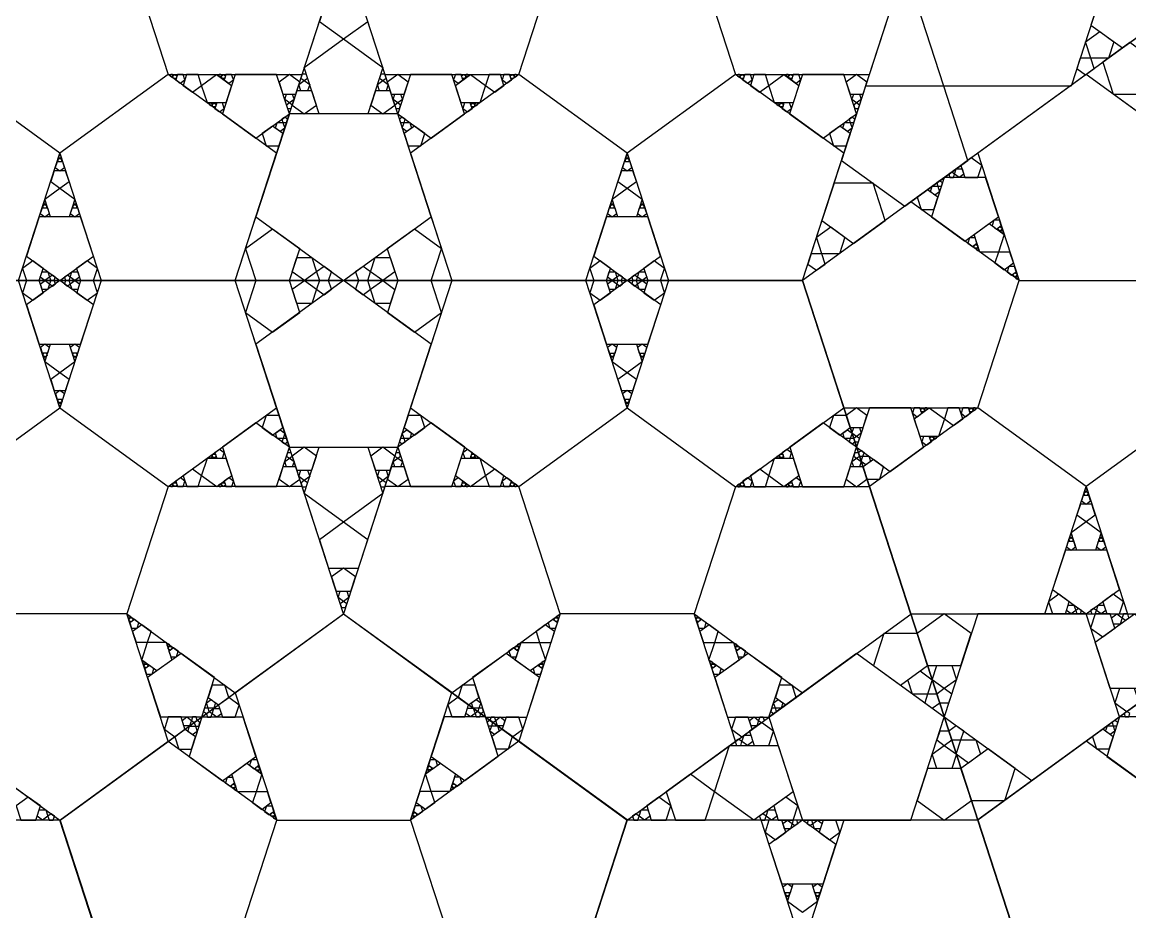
# Model space of a CAD drawing. Header units: inches. Extents: x -578 to 126, y -85 to 118.
# Drawn here: x -325.56 to -304.86, y -54.23 to -37.6 of the extents above; entities that cross this region are included whole.
import ezdxf

# ---------------------------------------------------------------- set-up
doc = ezdxf.new("R2010")
doc.units = ezdxf.units.IN
doc.header["$MEASUREMENT"] = 0
doc.layers.add('drawing', color=7, linetype='Continuous')

msp = doc.modelspace()

# ---------------------------------------------------------------- linework, layer by layer
for points in [[(-323.598, -36.2), (-322.825, -38.579), (-324.85, -40.05), (-326.874, -38.579), (-326.101, -36.2)], [(-315.501, -36.2), (-312.998, -36.2), (-312.225, -38.579), (-314.249, -40.05), (-316.274, -38.579)], [(-310.974, -42.43), (-305.674, -58.742), (-319.55, -68.823), (-333.425, -58.742), (-328.125, -42.43)], [(-303.649, -44.81), (-305.674, -46.281), (-307.698, -44.81), (-306.925, -42.43), (-304.423, -42.43)], [(-323.598, -48.661), (-326.1, -48.661), (-326.873, -46.281), (-324.849, -44.81), (-322.825, -46.281)], [(-315.5, -48.661), (-316.273, -46.281), (-314.249, -44.811), (-312.224, -46.282), (-312.998, -48.661)], [(-314.249, -52.512), (-316.274, -58.743), (-322.825, -58.742), (-324.849, -52.512), (-319.549, -48.661)], [(-318.296, -52.512), (-317.52, -54.891), (-319.543, -56.364), (-321.569, -54.895), (-320.798, -52.515)]]:
    msp.add_lwpolyline(points, close=True)
at = {"layer": 'drawing'}
for points in [[(-310.974, -42.43), (-305.674, -26.118), (-319.55, -16.037), (-333.425, -26.118), (-328.125, -42.43)], [(-319.549, -16.037), (-333.425, -26.118), (-328.125, -42.43), (-310.974, -42.43), (-305.674, -26.118)], [(-324.85, -32.349), (-330.15, -36.2), (-328.125, -42.43), (-321.574, -42.43), (-319.549, -36.2)], [(-324.85, -32.349), (-330.15, -36.2), (-328.125, -42.43), (-321.574, -42.43), (-319.549, -36.2)], [(-319.549, -36.2), (-317.525, -42.43), (-310.974, -42.43), (-308.949, -36.2), (-314.249, -32.349)], [(-319.549, -36.2), (-317.525, -42.43), (-310.974, -42.43), (-308.949, -36.2), (-314.249, -32.349)], [(-305.674, -58.742), (-288.522, -58.742), (-283.222, -42.43), (-297.098, -32.349), (-310.974, -42.43)], [(-297.098, -32.349), (-310.974, -42.43), (-305.674, -58.742), (-288.522, -58.742), (-283.222, -42.43)], [(-322.825, -38.579), (-320.323, -38.579), (-319.549, -36.2), (-321.574, -34.729), (-323.598, -36.2)], [(-315.501, -36.2), (-317.525, -34.729), (-319.549, -36.2), (-318.776, -38.579), (-316.274, -38.579)], [(-312.225, -38.579), (-309.723, -38.579), (-308.949, -36.2), (-310.974, -34.729), (-312.998, -36.2)], [(-305.953, -38.795), (-308.333, -38.795), (-309.068, -36.531), (-307.143, -35.132), (-305.217, -36.531)], [(-304.401, -37.655), (-304.627, -36.96), (-305.356, -36.96), (-305.582, -37.655), (-304.992, -38.084)], [(-320.001, -37.588), (-319.549, -37.916), (-319.098, -37.588), (-319.271, -37.057), (-319.828, -37.057)], [(-305.255, -38.277), (-305.583, -38.277), (-305.685, -37.966), (-305.419, -37.773), (-305.154, -37.966)], [(-320.285, -38.45), (-319.549, -37.916), (-318.814, -38.45), (-319.095, -39.315), (-320.004, -39.315)], [(-305.361, -38.352), (-305.168, -38.947), (-304.542, -38.947), (-304.349, -38.352), (-304.855, -37.984)], [(-305.521, -38.469), (-305.583, -38.277), (-305.784, -38.277), (-305.847, -38.469), (-305.684, -38.587)], [(-326.874, -38.579), (-328.898, -40.05), (-328.125, -42.43), (-325.623, -42.43), (-324.85, -40.05)], [(-324.85, -40.05), (-324.076, -42.43), (-321.574, -42.43), (-320.801, -40.05), (-322.825, -38.579)], [(-322.763, -38.625), (-322.739, -38.607), (-322.748, -38.579), (-322.778, -38.579), (-322.787, -38.607)], [(-322.724, -38.653), (-322.739, -38.607), (-322.701, -38.579), (-322.662, -38.607), (-322.677, -38.653)], [(-322.6, -38.743), (-322.513, -38.681), (-322.546, -38.579), (-322.653, -38.579), (-322.686, -38.681)], [(-322.374, -38.907), (-322.202, -38.782), (-322.267, -38.579), (-322.481, -38.579), (-322.546, -38.782)], [(-322.094, -39.112), (-322.202, -38.782), (-321.921, -38.578), (-321.64, -38.782), (-321.747, -39.112)], [(-321.856, -38.625), (-321.833, -38.607), (-321.842, -38.579), (-321.871, -38.579), (-321.88, -38.607)], [(-321.818, -38.653), (-321.833, -38.607), (-321.794, -38.579), (-321.755, -38.607), (-321.77, -38.653)], [(-321.187, -39.769), (-320.562, -39.315), (-320.801, -38.579), (-321.574, -38.579), (-321.813, -39.315)], [(-321.187, -39.769), (-320.562, -39.315), (-320.801, -38.579), (-321.574, -38.579), (-321.813, -39.315)], [(-321.693, -38.743), (-321.607, -38.681), (-321.64, -38.579), (-321.746, -38.579), (-321.779, -38.681)], [(-320.368, -38.72), (-320.562, -38.579), (-320.755, -38.72), (-320.681, -38.947), (-320.442, -38.947)], [(-320.384, -38.767), (-320.283, -38.693), (-320.182, -38.767), (-320.22, -38.886), (-320.345, -38.886)], [(-320.345, -38.648), (-320.283, -38.693), (-320.221, -38.648), (-320.244, -38.575), (-320.321, -38.575)], [(-318.917, -38.767), (-318.816, -38.693), (-318.715, -38.767), (-318.753, -38.886), (-318.879, -38.886)], [(-318.878, -38.648), (-318.816, -38.693), (-318.754, -38.648), (-318.778, -38.575), (-318.854, -38.575)], [(-318.344, -38.72), (-318.537, -38.579), (-318.731, -38.72), (-318.657, -38.947), (-318.418, -38.947)], [(-318.298, -38.579), (-318.537, -39.315), (-317.912, -39.769), (-317.286, -39.315), (-317.525, -38.579)], [(-316.274, -38.579), (-318.298, -40.05), (-317.525, -42.43), (-315.023, -42.43), (-314.249, -40.05)], [(-317.459, -38.579), (-317.492, -38.681), (-317.406, -38.743), (-317.32, -38.681), (-317.353, -38.579)], [(-317.178, -38.578), (-316.897, -38.782), (-317.005, -39.112), (-317.352, -39.112), (-317.459, -38.782)], [(-317.305, -38.579), (-317.266, -38.607), (-317.281, -38.653), (-317.329, -38.653), (-317.344, -38.607)], [(-317.257, -38.579), (-317.266, -38.607), (-317.243, -38.625), (-317.219, -38.607), (-317.228, -38.579)], [(-316.831, -38.579), (-316.897, -38.782), (-316.725, -38.907), (-316.553, -38.782), (-316.618, -38.579)], [(-316.553, -38.579), (-316.586, -38.681), (-316.499, -38.743), (-316.413, -38.681), (-316.446, -38.579)], [(-316.398, -38.579), (-316.36, -38.607), (-316.374, -38.653), (-316.422, -38.653), (-316.437, -38.607)], [(-316.351, -38.579), (-316.36, -38.607), (-316.336, -38.625), (-316.312, -38.607), (-316.321, -38.579)], [(-314.249, -40.05), (-313.476, -42.43), (-310.974, -42.43), (-310.201, -40.05), (-312.225, -38.579)], [(-312.163, -38.625), (-312.139, -38.607), (-312.148, -38.579), (-312.178, -38.579), (-312.187, -38.607)], [(-312.124, -38.653), (-312.139, -38.607), (-312.1, -38.579), (-312.062, -38.607), (-312.077, -38.653)], [(-311.999, -38.743), (-311.913, -38.681), (-311.946, -38.579), (-312.053, -38.579), (-312.086, -38.681)], [(-311.774, -38.907), (-311.601, -38.782), (-311.667, -38.579), (-311.88, -38.579), (-311.946, -38.782)], [(-311.494, -39.112), (-311.601, -38.782), (-311.321, -38.578), (-311.04, -38.782), (-311.147, -39.112)], [(-311.256, -38.625), (-311.233, -38.607), (-311.242, -38.579), (-311.271, -38.579), (-311.28, -38.607)], [(-311.218, -38.653), (-311.233, -38.607), (-311.194, -38.579), (-311.155, -38.607), (-311.17, -38.653)], [(-310.587, -39.769), (-309.962, -39.315), (-310.201, -38.579), (-310.974, -38.579), (-311.213, -39.315)], [(-310.587, -39.769), (-309.962, -39.315), (-310.201, -38.579), (-310.974, -38.579), (-311.213, -39.315)], [(-311.093, -38.743), (-311.007, -38.681), (-311.04, -38.579), (-311.146, -38.579), (-311.179, -38.681)], [(-300.374, -42.43), (-305.674, -38.579), (-310.974, -42.43), (-308.949, -48.661), (-302.398, -48.661)], [(-300.374, -42.43), (-305.674, -38.579), (-310.974, -42.43), (-308.949, -48.661), (-302.398, -48.661)], [(-309.768, -38.72), (-309.962, -38.579), (-310.155, -38.72), (-310.081, -38.947), (-309.842, -38.947)], [(-304.423, -42.43), (-303.649, -40.05), (-305.674, -38.579), (-307.698, -40.05), (-306.925, -42.43)], [(-320.508, -39.151), (-320.283, -39.315), (-320.057, -39.151), (-320.143, -38.886), (-320.422, -38.886)], [(-319.042, -39.151), (-318.816, -39.315), (-318.59, -39.151), (-318.677, -38.886), (-318.955, -38.886)], [(-307.882, -40.184), (-308.333, -38.795), (-309.793, -38.795), (-310.245, -40.184), (-309.063, -41.042)], [(-322.03, -39.157), (-322.006, -39.14), (-322.015, -39.112), (-322.044, -39.112), (-322.053, -39.14)], [(-321.991, -39.186), (-322.006, -39.14), (-321.967, -39.112), (-321.928, -39.14), (-321.943, -39.186)], [(-321.866, -39.276), (-321.78, -39.214), (-321.813, -39.112), (-321.919, -39.112), (-321.952, -39.214)], [(-320.475, -39.049), (-320.562, -39.112), (-320.649, -39.049), (-320.615, -38.947), (-320.508, -38.947)], [(-320.508, -39.151), (-320.562, -39.112), (-320.615, -39.151), (-320.595, -39.214), (-320.529, -39.214)], [(-318.45, -39.049), (-318.537, -39.112), (-318.624, -39.049), (-318.591, -38.947), (-318.484, -38.947)], [(-318.484, -39.151), (-318.537, -39.112), (-318.591, -39.151), (-318.57, -39.214), (-318.504, -39.214)], [(-317.286, -39.112), (-317.319, -39.214), (-317.233, -39.276), (-317.147, -39.214), (-317.18, -39.112)], [(-317.132, -39.112), (-317.093, -39.14), (-317.108, -39.186), (-317.156, -39.186), (-317.171, -39.14)], [(-317.084, -39.112), (-317.093, -39.14), (-317.069, -39.157), (-317.046, -39.14), (-317.055, -39.112)], [(-311.429, -39.157), (-311.406, -39.14), (-311.415, -39.112), (-311.444, -39.112), (-311.453, -39.14)], [(-311.391, -39.186), (-311.406, -39.14), (-311.367, -39.112), (-311.328, -39.14), (-311.343, -39.186)], [(-311.266, -39.276), (-311.18, -39.214), (-311.213, -39.112), (-311.319, -39.112), (-311.352, -39.214)], [(-309.875, -39.049), (-309.962, -39.112), (-310.048, -39.049), (-310.015, -38.947), (-309.908, -38.947)], [(-309.908, -39.151), (-309.962, -39.112), (-310.015, -39.151), (-309.994, -39.214), (-309.929, -39.214)], [(-321.187, -41.24), (-319.549, -42.43), (-317.912, -41.24), (-318.537, -39.315), (-320.562, -39.315)], [(-321.187, -41.24), (-319.549, -42.43), (-317.912, -41.24), (-318.537, -39.315), (-320.562, -39.315)], [(-320.788, -39.479), (-320.681, -39.479), (-320.648, -39.581), (-320.734, -39.644), (-320.821, -39.581)], [(-320.701, -39.416), (-320.681, -39.479), (-320.615, -39.479), (-320.595, -39.416), (-320.648, -39.377)], [(-318.484, -39.479), (-318.418, -39.479), (-318.398, -39.416), (-318.451, -39.377), (-318.504, -39.416)], [(-318.451, -39.581), (-318.418, -39.479), (-318.311, -39.479), (-318.278, -39.581), (-318.365, -39.644)], [(-310.188, -39.479), (-310.081, -39.479), (-310.047, -39.581), (-310.134, -39.644), (-310.221, -39.581)], [(-310.101, -39.416), (-310.081, -39.479), (-310.015, -39.479), (-309.994, -39.416), (-310.048, -39.377)], [(-321.068, -39.683), (-320.994, -39.91), (-320.755, -39.91), (-320.681, -39.683), (-320.874, -39.542)], [(-318.344, -39.91), (-318.105, -39.91), (-318.031, -39.683), (-318.224, -39.542), (-318.418, -39.683)], [(-310.468, -39.683), (-310.394, -39.91), (-310.155, -39.91), (-310.081, -39.683), (-310.274, -39.542)], [(-324.888, -40.169), (-324.85, -40.141), (-324.811, -40.169), (-324.826, -40.214), (-324.873, -40.214)], [(-324.873, -40.123), (-324.85, -40.141), (-324.826, -40.123), (-324.835, -40.095), (-324.864, -40.095)], [(-314.288, -40.169), (-314.249, -40.141), (-314.211, -40.169), (-314.225, -40.214), (-314.273, -40.214)], [(-314.273, -40.123), (-314.249, -40.141), (-314.226, -40.123), (-314.235, -40.095), (-314.264, -40.095)], [(-307.698, -40.505), (-307.624, -40.278), (-307.818, -40.137), (-308.011, -40.278), (-307.937, -40.505)], [(-324.936, -40.315), (-324.85, -40.378), (-324.763, -40.315), (-324.796, -40.214), (-324.903, -40.214)], [(-314.336, -40.315), (-314.249, -40.378), (-314.163, -40.315), (-314.196, -40.214), (-314.303, -40.214)], [(-308.044, -40.505), (-308.131, -40.442), (-308.098, -40.34), (-307.991, -40.34), (-307.958, -40.442)], [(-325.022, -40.581), (-324.85, -40.706), (-324.677, -40.581), (-324.743, -40.378), (-324.956, -40.378)], [(-314.422, -40.581), (-314.249, -40.706), (-314.077, -40.581), (-314.143, -40.378), (-314.356, -40.378)], [(-307.551, -40.505), (-308.324, -40.505), (-308.563, -41.24), (-307.937, -41.695), (-307.312, -41.24)], [(-307.551, -40.505), (-308.324, -40.505), (-308.563, -41.24), (-307.937, -41.695), (-307.312, -41.24)], [(-308.463, -40.606), (-308.443, -40.669), (-308.377, -40.669), (-308.357, -40.606), (-308.41, -40.567)], [(-308.152, -40.505), (-308.131, -40.442), (-308.184, -40.403), (-308.238, -40.442), (-308.217, -40.505)], [(-325.13, -40.91), (-324.85, -40.706), (-324.569, -40.91), (-324.676, -41.24), (-325.023, -41.24)], [(-314.53, -40.91), (-314.249, -40.706), (-313.968, -40.91), (-314.076, -41.24), (-314.423, -41.24)], [(-309.428, -41.307), (-309.654, -40.613), (-310.383, -40.613), (-310.609, -41.307), (-310.019, -41.736)], [(-308.83, -40.873), (-308.756, -41.1), (-308.517, -41.1), (-308.443, -40.873), (-308.637, -40.732)], [(-308.55, -40.669), (-308.443, -40.669), (-308.41, -40.771), (-308.497, -40.834), (-308.583, -40.771)], [(-325.153, -40.986), (-325.13, -41.003), (-325.106, -40.986), (-325.115, -40.958), (-325.144, -40.958)], [(-324.593, -40.986), (-324.569, -41.003), (-324.546, -40.986), (-324.555, -40.958), (-324.584, -40.958)], [(-314.553, -40.986), (-314.53, -41.003), (-314.506, -40.986), (-314.515, -40.958), (-314.544, -40.958)], [(-313.993, -40.986), (-313.969, -41.003), (-313.946, -40.986), (-313.955, -40.958), (-313.984, -40.958)], [(-306.925, -42.43), (-308.949, -40.959), (-310.974, -42.43), (-310.201, -44.81), (-307.698, -44.81)], [(-325.216, -41.178), (-325.13, -41.24), (-325.044, -41.178), (-325.076, -41.076), (-325.183, -41.076)], [(-325.168, -41.031), (-325.13, -41.003), (-325.091, -41.031), (-325.106, -41.076), (-325.154, -41.076)], [(-324.656, -41.178), (-324.569, -41.24), (-324.483, -41.178), (-324.516, -41.076), (-324.623, -41.076)], [(-324.608, -41.031), (-324.569, -41.003), (-324.531, -41.031), (-324.545, -41.076), (-324.593, -41.076)], [(-314.616, -41.178), (-314.53, -41.24), (-314.443, -41.178), (-314.476, -41.076), (-314.583, -41.076)], [(-314.568, -41.031), (-314.53, -41.003), (-314.491, -41.031), (-314.506, -41.076), (-314.553, -41.076)], [(-314.055, -41.178), (-313.969, -41.24), (-313.883, -41.178), (-313.916, -41.076), (-314.023, -41.076)], [(-314.008, -41.031), (-313.969, -41.003), (-313.931, -41.031), (-313.945, -41.076), (-313.993, -41.076)], [(-325.475, -41.976), (-324.85, -42.43), (-324.224, -41.976), (-324.463, -41.24), (-325.236, -41.24)], [(-325.475, -41.976), (-324.85, -42.43), (-324.224, -41.976), (-324.463, -41.24), (-325.236, -41.24)], [(-314.875, -41.976), (-314.249, -42.43), (-313.624, -41.976), (-313.863, -41.24), (-314.636, -41.24)], [(-314.875, -41.976), (-314.249, -42.43), (-313.624, -41.976), (-313.863, -41.24), (-314.636, -41.24)], [(-307.203, -41.57), (-307.31, -41.9), (-307.658, -41.9), (-307.765, -41.57), (-307.484, -41.365)], [(-307.291, -41.303), (-307.398, -41.303), (-307.431, -41.404), (-307.345, -41.467), (-307.258, -41.404)], [(-320.874, -41.468), (-321.381, -41.835), (-321.187, -42.43), (-320.562, -42.43), (-320.368, -41.835)], [(-317.912, -42.43), (-317.718, -41.835), (-318.224, -41.468), (-318.731, -41.835), (-318.537, -42.43)], [(-310.282, -41.93), (-310.61, -41.93), (-310.712, -41.618), (-310.446, -41.425), (-310.181, -41.618)], [(-307.243, -41.449), (-307.258, -41.495), (-307.306, -41.495), (-307.321, -41.449), (-307.282, -41.421)], [(-307.229, -41.495), (-307.258, -41.495), (-307.267, -41.523), (-307.243, -41.54), (-307.22, -41.523)], [(-307.745, -41.632), (-307.851, -41.632), (-307.884, -41.733), (-307.798, -41.796), (-307.712, -41.733)], [(-307.697, -41.779), (-307.711, -41.824), (-307.759, -41.824), (-307.774, -41.779), (-307.735, -41.751)], [(-320.141, -41.999), (-320.054, -42.266), (-320.281, -42.431), (-320.508, -42.266), (-320.422, -41.999)], [(-318.818, -42.431), (-319.045, -42.266), (-318.958, -41.999), (-318.677, -41.999), (-318.59, -42.266)], [(-310.548, -42.121), (-310.61, -41.93), (-310.811, -41.93), (-310.873, -42.121), (-310.711, -42.239)], [(-307.682, -41.824), (-307.711, -41.824), (-307.721, -41.852), (-307.697, -41.869), (-307.673, -41.852)], [(-307.097, -41.9), (-307.31, -41.9), (-307.376, -42.102), (-307.204, -42.228), (-307.031, -42.102)], [(-325.356, -42.062), (-325.549, -42.203), (-325.475, -42.43), (-325.236, -42.43), (-325.162, -42.203)], [(-324.224, -42.43), (-324.15, -42.203), (-324.343, -42.062), (-324.537, -42.203), (-324.463, -42.43)], [(-319.914, -42.165), (-320.054, -42.266), (-320.001, -42.43), (-319.828, -42.43), (-319.775, -42.266)], [(-319.098, -42.43), (-319.045, -42.266), (-319.185, -42.165), (-319.324, -42.266), (-319.271, -42.43)], [(-314.756, -42.062), (-314.949, -42.203), (-314.875, -42.43), (-314.636, -42.43), (-314.562, -42.203)], [(-313.624, -42.43), (-313.55, -42.203), (-313.743, -42.062), (-313.937, -42.203), (-313.863, -42.43)], [(-307.011, -42.165), (-307.118, -42.165), (-307.15, -42.266), (-307.064, -42.329), (-306.978, -42.266)], [(-310.973, -42.431), (-328.124, -42.43), (-333.425, -58.742), (-319.55, -68.824), (-305.674, -58.743)], [(-319.549, -48.661), (-321.573, -42.431), (-328.124, -42.43), (-330.149, -48.661), (-324.849, -52.512)], [(-319.549, -48.661), (-321.573, -42.431), (-328.124, -42.43), (-330.149, -48.661), (-324.849, -52.512)], [(-324.849, -44.81), (-325.622, -42.43), (-328.124, -42.43), (-328.898, -44.81), (-326.873, -46.281)], [(-325.474, -42.43), (-325.548, -42.658), (-325.355, -42.798), (-325.162, -42.658), (-325.235, -42.43)], [(-324.223, -42.885), (-324.849, -42.43), (-325.474, -42.885), (-325.236, -43.62), (-324.462, -43.62)], [(-324.223, -42.885), (-324.849, -42.43), (-325.474, -42.885), (-325.236, -43.62), (-324.462, -43.62)], [(-325.075, -42.266), (-325.042, -42.368), (-325.129, -42.431), (-325.216, -42.368), (-325.183, -42.266)], [(-325.128, -42.43), (-325.042, -42.493), (-325.075, -42.595), (-325.182, -42.595), (-325.215, -42.493)], [(-324.989, -42.329), (-325.042, -42.368), (-325.022, -42.43), (-324.956, -42.43), (-324.936, -42.368)], [(-325.021, -42.43), (-325.042, -42.493), (-324.988, -42.532), (-324.935, -42.493), (-324.955, -42.43)], [(-322.825, -46.281), (-320.8, -44.81), (-321.573, -42.431), (-324.076, -42.43), (-324.849, -44.81)], [(-324.677, -42.43), (-324.657, -42.368), (-324.71, -42.329), (-324.763, -42.368), (-324.743, -42.43)], [(-324.709, -42.532), (-324.656, -42.493), (-324.677, -42.43), (-324.742, -42.43), (-324.763, -42.493)], [(-324.57, -42.431), (-324.657, -42.368), (-324.624, -42.266), (-324.516, -42.266), (-324.483, -42.368)], [(-324.623, -42.595), (-324.656, -42.493), (-324.569, -42.43), (-324.483, -42.493), (-324.516, -42.595)], [(-324.343, -42.798), (-324.149, -42.658), (-324.223, -42.43), (-324.462, -42.43), (-324.536, -42.658)], [(-321.187, -42.431), (-321.38, -43.026), (-320.874, -43.393), (-320.368, -43.026), (-320.561, -42.431)], [(-317.911, -43.621), (-319.549, -42.431), (-321.187, -43.62), (-320.561, -45.546), (-318.537, -45.546)], [(-320.28, -42.429), (-320.053, -42.594), (-320.14, -42.862), (-320.421, -42.862), (-320.508, -42.594)], [(-320, -42.431), (-320.053, -42.594), (-319.914, -42.696), (-319.774, -42.594), (-319.828, -42.431)], [(-314.249, -52.512), (-308.949, -48.662), (-310.973, -42.431), (-317.524, -42.431), (-319.549, -48.661)], [(-314.249, -52.512), (-308.949, -48.662), (-310.973, -42.431), (-317.524, -42.431), (-319.549, -48.661)], [(-319.184, -42.696), (-319.044, -42.594), (-319.098, -42.431), (-319.27, -42.431), (-319.323, -42.594)], [(-318.958, -42.862), (-319.044, -42.594), (-318.817, -42.429), (-318.59, -42.595), (-318.677, -42.862)], [(-318.224, -43.393), (-317.718, -43.026), (-317.911, -42.431), (-318.537, -42.431), (-318.73, -43.026)], [(-314.249, -44.811), (-315.022, -42.431), (-317.524, -42.431), (-318.298, -44.811), (-316.273, -46.281)], [(-314.874, -42.431), (-314.948, -42.658), (-314.755, -42.798), (-314.562, -42.658), (-314.635, -42.431)], [(-313.623, -42.885), (-314.249, -42.431), (-314.874, -42.885), (-314.635, -43.621), (-313.862, -43.621)], [(-313.623, -42.885), (-314.249, -42.431), (-314.874, -42.885), (-314.635, -43.621), (-313.862, -43.621)], [(-314.475, -42.266), (-314.442, -42.368), (-314.529, -42.431), (-314.616, -42.368), (-314.583, -42.266)], [(-314.528, -42.43), (-314.441, -42.493), (-314.475, -42.595), (-314.582, -42.595), (-314.615, -42.493)], [(-314.389, -42.329), (-314.442, -42.368), (-314.422, -42.43), (-314.356, -42.43), (-314.336, -42.368)], [(-314.421, -42.431), (-314.441, -42.493), (-314.388, -42.532), (-314.335, -42.493), (-314.355, -42.431)], [(-312.224, -46.282), (-310.2, -44.811), (-310.973, -42.431), (-313.475, -42.431), (-314.249, -44.811)], [(-314.077, -42.43), (-314.057, -42.368), (-314.11, -42.329), (-314.163, -42.368), (-314.143, -42.43)], [(-314.109, -42.532), (-314.056, -42.493), (-314.076, -42.431), (-314.142, -42.431), (-314.163, -42.493)], [(-313.97, -42.431), (-314.057, -42.368), (-314.024, -42.266), (-313.916, -42.266), (-313.883, -42.368)], [(-314.023, -42.595), (-314.056, -42.493), (-313.969, -42.43), (-313.882, -42.493), (-313.916, -42.595)], [(-313.743, -42.798), (-313.549, -42.658), (-313.623, -42.431), (-313.862, -42.431), (-313.936, -42.658)], [(-306.963, -42.312), (-306.978, -42.357), (-307.026, -42.357), (-307.041, -42.312), (-307.002, -42.284)], [(-306.949, -42.357), (-306.978, -42.357), (-306.987, -42.385), (-306.963, -42.402), (-306.94, -42.385)], [(-325.043, -43.683), (-325.129, -43.62), (-325.215, -43.683), (-325.182, -43.784), (-325.076, -43.784)], [(-324.568, -43.951), (-324.849, -44.155), (-325.13, -43.951), (-325.023, -43.62), (-324.675, -43.62)], [(-324.483, -43.683), (-324.569, -43.62), (-324.655, -43.683), (-324.622, -43.784), (-324.516, -43.784)], [(-314.443, -43.683), (-314.529, -43.621), (-314.615, -43.683), (-314.582, -43.785), (-314.476, -43.785)], [(-313.968, -43.951), (-314.249, -44.155), (-314.53, -43.951), (-314.422, -43.621), (-314.075, -43.621)], [(-313.882, -43.683), (-313.969, -43.621), (-314.055, -43.683), (-314.022, -43.785), (-313.915, -43.785)], [(-325.09, -43.83), (-325.129, -43.858), (-325.168, -43.83), (-325.153, -43.784), (-325.105, -43.784)], [(-325.105, -43.875), (-325.129, -43.858), (-325.153, -43.875), (-325.144, -43.903), (-325.114, -43.903)], [(-324.53, -43.83), (-324.569, -43.858), (-324.607, -43.83), (-324.593, -43.784), (-324.545, -43.784)], [(-324.545, -43.875), (-324.569, -43.858), (-324.593, -43.875), (-324.583, -43.903), (-324.554, -43.903)], [(-314.49, -43.83), (-314.529, -43.858), (-314.568, -43.83), (-314.553, -43.785), (-314.505, -43.785)], [(-314.505, -43.875), (-314.529, -43.858), (-314.553, -43.875), (-314.544, -43.903), (-314.514, -43.903)], [(-313.93, -43.83), (-313.969, -43.858), (-314.007, -43.83), (-313.993, -43.785), (-313.945, -43.785)], [(-313.945, -43.875), (-313.969, -43.858), (-313.992, -43.875), (-313.983, -43.903), (-313.954, -43.903)], [(-324.677, -44.28), (-324.849, -44.155), (-325.021, -44.28), (-324.955, -44.483), (-324.742, -44.483)], [(-314.076, -44.28), (-314.249, -44.155), (-314.421, -44.28), (-314.355, -44.483), (-314.142, -44.483)], [(-324.763, -44.545), (-324.849, -44.483), (-324.935, -44.545), (-324.902, -44.646), (-324.796, -44.646)], [(-314.163, -44.546), (-314.249, -44.483), (-314.335, -44.546), (-314.302, -44.647), (-314.196, -44.647)], [(-324.81, -44.692), (-324.849, -44.72), (-324.888, -44.692), (-324.873, -44.646), (-324.825, -44.646)], [(-314.21, -44.692), (-314.249, -44.72), (-314.287, -44.692), (-314.273, -44.647), (-314.225, -44.647)], [(-324.825, -44.737), (-324.849, -44.72), (-324.873, -44.737), (-324.864, -44.765), (-324.834, -44.765)], [(-314.225, -44.738), (-314.249, -44.72), (-314.273, -44.738), (-314.263, -44.766), (-314.234, -44.766)], [(-309.768, -44.951), (-309.962, -44.81), (-310.155, -44.951), (-310.081, -45.178), (-309.842, -45.178)], [(-309.723, -44.81), (-309.962, -45.545), (-309.336, -46), (-308.71, -45.545), (-308.949, -44.81)], [(-309.723, -44.81), (-309.962, -45.545), (-309.336, -46), (-308.71, -45.545), (-308.949, -44.81)], [(-307.698, -44.81), (-309.723, -46.281), (-308.949, -48.661), (-306.447, -48.661), (-305.674, -46.281)], [(-308.884, -44.81), (-308.917, -44.911), (-308.83, -44.974), (-308.744, -44.911), (-308.777, -44.81)], [(-308.603, -44.809), (-308.322, -45.013), (-308.429, -45.343), (-308.776, -45.343), (-308.884, -45.013)], [(-308.729, -44.81), (-308.691, -44.838), (-308.705, -44.883), (-308.753, -44.883), (-308.768, -44.838)], [(-308.682, -44.81), (-308.691, -44.838), (-308.667, -44.855), (-308.643, -44.838), (-308.652, -44.81)], [(-308.256, -44.81), (-308.322, -45.013), (-308.149, -45.138), (-307.977, -45.013), (-308.043, -44.81)], [(-307.977, -44.81), (-308.01, -44.911), (-307.924, -44.974), (-307.838, -44.911), (-307.871, -44.81)], [(-307.823, -44.81), (-307.784, -44.838), (-307.799, -44.883), (-307.847, -44.883), (-307.861, -44.838)], [(-307.775, -44.81), (-307.784, -44.838), (-307.76, -44.855), (-307.737, -44.838), (-307.746, -44.81)], [(-305.674, -46.281), (-304.901, -48.661), (-302.398, -48.661), (-301.625, -46.281), (-303.649, -44.81)], [(-320.8, -46.281), (-320.561, -45.546), (-321.187, -45.091), (-321.812, -45.546), (-321.573, -46.281)], [(-320.754, -44.951), (-320.993, -44.951), (-321.067, -45.178), (-320.874, -45.319), (-320.681, -45.178)], [(-317.911, -45.091), (-318.537, -45.546), (-318.298, -46.281), (-317.524, -46.281), (-317.285, -45.546)], [(-317.911, -45.091), (-318.537, -45.546), (-318.298, -46.281), (-317.524, -46.281), (-317.285, -45.546)], [(-318.031, -45.178), (-318.104, -44.951), (-318.343, -44.951), (-318.417, -45.178), (-318.224, -45.319)], [(-310.2, -46.282), (-309.961, -45.546), (-310.587, -45.092), (-311.212, -45.546), (-310.973, -46.282)], [(-310.2, -46.282), (-309.961, -45.546), (-310.587, -45.092), (-311.212, -45.546), (-310.973, -46.282)], [(-310.154, -44.951), (-310.393, -44.951), (-310.467, -45.178), (-310.274, -45.319), (-310.08, -45.178)], [(-320.647, -45.28), (-320.68, -45.382), (-320.787, -45.382), (-320.821, -45.28), (-320.734, -45.217)], [(-318.31, -45.382), (-318.418, -45.382), (-318.451, -45.28), (-318.364, -45.217), (-318.277, -45.28)], [(-310.047, -45.28), (-310.08, -45.382), (-310.187, -45.382), (-310.22, -45.28), (-310.134, -45.217)], [(-309.875, -45.28), (-309.962, -45.343), (-310.048, -45.28), (-310.015, -45.178), (-309.908, -45.178)], [(-320.614, -45.382), (-320.68, -45.382), (-320.701, -45.445), (-320.647, -45.483), (-320.594, -45.445)], [(-318.397, -45.445), (-318.418, -45.382), (-318.483, -45.382), (-318.504, -45.445), (-318.451, -45.483)], [(-310.014, -45.382), (-310.08, -45.382), (-310.1, -45.445), (-310.047, -45.484), (-309.994, -45.445)], [(-309.908, -45.382), (-309.962, -45.343), (-310.015, -45.382), (-309.995, -45.444), (-309.929, -45.444)], [(-308.71, -45.343), (-308.743, -45.444), (-308.657, -45.507), (-308.571, -45.444), (-308.604, -45.343)], [(-308.556, -45.343), (-308.518, -45.371), (-308.532, -45.416), (-308.58, -45.416), (-308.595, -45.371)], [(-308.508, -45.343), (-308.518, -45.371), (-308.494, -45.388), (-308.47, -45.371), (-308.479, -45.343)], [(-322.014, -45.748), (-322.005, -45.72), (-322.029, -45.703), (-322.053, -45.72), (-322.044, -45.748)], [(-321.967, -45.749), (-322.005, -45.72), (-321.99, -45.675), (-321.943, -45.675), (-321.928, -45.72)], [(-321.812, -45.748), (-321.779, -45.647), (-321.866, -45.585), (-321.952, -45.647), (-321.919, -45.748)], [(-320.614, -45.71), (-320.561, -45.748), (-320.508, -45.71), (-320.528, -45.647), (-320.594, -45.647)], [(-320.057, -45.71), (-320.282, -45.546), (-320.508, -45.71), (-320.422, -45.975), (-320.143, -45.975)], [(-318.813, -46.411), (-319.549, -46.945), (-320.284, -46.411), (-320.003, -45.546), (-319.094, -45.546)], [(-318.59, -45.71), (-318.815, -45.546), (-319.041, -45.71), (-318.955, -45.975), (-318.676, -45.975)], [(-318.59, -45.71), (-318.537, -45.749), (-318.483, -45.71), (-318.504, -45.647), (-318.57, -45.647)], [(-317.232, -45.585), (-317.318, -45.647), (-317.285, -45.749), (-317.179, -45.749), (-317.146, -45.647)], [(-317.107, -45.675), (-317.093, -45.721), (-317.131, -45.749), (-317.17, -45.721), (-317.155, -45.675)], [(-317.069, -45.703), (-317.093, -45.721), (-317.083, -45.749), (-317.054, -45.749), (-317.045, -45.721)], [(-311.414, -45.749), (-311.405, -45.721), (-311.429, -45.704), (-311.453, -45.721), (-311.444, -45.749)], [(-311.366, -45.749), (-311.405, -45.721), (-311.39, -45.675), (-311.342, -45.675), (-311.328, -45.721)], [(-311.212, -45.749), (-311.179, -45.647), (-311.265, -45.585), (-311.352, -45.647), (-311.319, -45.749)], [(-310.014, -45.71), (-309.961, -45.749), (-309.908, -45.71), (-309.928, -45.647), (-309.994, -45.647)], [(-309.908, -45.709), (-309.843, -45.709), (-309.822, -45.647), (-309.875, -45.608), (-309.929, -45.647)], [(-309.876, -45.811), (-309.843, -45.709), (-309.735, -45.709), (-309.702, -45.811), (-309.789, -45.875)], [(-321.92, -46.283), (-322.201, -46.079), (-322.094, -45.748), (-321.746, -45.748), (-321.639, -46.079)], [(-320.754, -46.141), (-320.561, -46.281), (-320.368, -46.141), (-320.442, -45.914), (-320.681, -45.914)], [(-320.648, -45.812), (-320.561, -45.748), (-320.474, -45.812), (-320.507, -45.914), (-320.615, -45.914)], [(-318.73, -46.141), (-318.537, -46.281), (-318.343, -46.141), (-318.417, -45.914), (-318.656, -45.914)], [(-318.623, -45.812), (-318.537, -45.749), (-318.45, -45.812), (-318.483, -45.914), (-318.59, -45.914)], [(-317.004, -45.749), (-316.897, -46.079), (-317.178, -46.283), (-317.459, -46.079), (-317.351, -45.749)], [(-311.32, -46.283), (-311.601, -46.079), (-311.494, -45.749), (-311.146, -45.749), (-311.039, -46.079)], [(-310.154, -46.141), (-309.961, -46.282), (-309.768, -46.141), (-309.841, -45.914), (-310.08, -45.914)], [(-310.048, -45.812), (-309.961, -45.749), (-309.874, -45.812), (-309.907, -45.914), (-310.015, -45.914)], [(-309.768, -46.14), (-309.529, -46.14), (-309.456, -45.913), (-309.649, -45.773), (-309.842, -45.913)], [(-322.546, -46.281), (-322.513, -46.18), (-322.599, -46.117), (-322.685, -46.18), (-322.652, -46.281)], [(-322.267, -46.281), (-322.201, -46.079), (-322.373, -45.953), (-322.546, -46.079), (-322.48, -46.281)], [(-321.639, -46.281), (-321.606, -46.18), (-321.692, -46.117), (-321.779, -46.18), (-321.746, -46.281)], [(-320.181, -46.094), (-320.282, -46.168), (-320.384, -46.094), (-320.345, -45.975), (-320.22, -45.975)], [(-318.714, -46.094), (-318.816, -46.168), (-318.917, -46.094), (-318.878, -45.975), (-318.753, -45.975)], [(-317.405, -46.117), (-317.492, -46.18), (-317.459, -46.281), (-317.352, -46.281), (-317.319, -46.18)], [(-316.724, -45.954), (-316.897, -46.079), (-316.831, -46.281), (-316.618, -46.281), (-316.552, -46.079)], [(-316.499, -46.118), (-316.585, -46.18), (-316.552, -46.281), (-316.446, -46.281), (-316.413, -46.18)], [(-311.946, -46.282), (-311.913, -46.18), (-311.999, -46.118), (-312.085, -46.18), (-312.052, -46.282)], [(-311.667, -46.282), (-311.601, -46.079), (-311.773, -45.954), (-311.946, -46.079), (-311.88, -46.282)], [(-311.039, -46.282), (-311.006, -46.18), (-311.092, -46.118), (-311.178, -46.18), (-311.146, -46.282)], [(-323.598, -48.661), (-321.573, -50.132), (-319.549, -48.661), (-320.322, -46.281), (-322.825, -46.281)], [(-322.748, -46.281), (-322.739, -46.253), (-322.762, -46.236), (-322.786, -46.253), (-322.777, -46.281)], [(-322.7, -46.281), (-322.739, -46.253), (-322.724, -46.208), (-322.676, -46.208), (-322.661, -46.253)], [(-321.841, -46.281), (-321.832, -46.253), (-321.856, -46.236), (-321.88, -46.253), (-321.871, -46.281)], [(-321.793, -46.281), (-321.832, -46.253), (-321.817, -46.208), (-321.77, -46.208), (-321.755, -46.253)], [(-320.22, -46.213), (-320.282, -46.168), (-320.344, -46.213), (-320.321, -46.286), (-320.244, -46.286)], [(-316.273, -46.281), (-318.776, -46.281), (-319.549, -48.661), (-317.525, -50.132), (-315.5, -48.661)], [(-318.753, -46.213), (-318.816, -46.168), (-318.878, -46.213), (-318.854, -46.286), (-318.777, -46.286)], [(-317.28, -46.208), (-317.266, -46.253), (-317.304, -46.282), (-317.343, -46.253), (-317.328, -46.208)], [(-317.242, -46.236), (-317.266, -46.253), (-317.257, -46.281), (-317.227, -46.281), (-317.218, -46.253)], [(-316.374, -46.208), (-316.359, -46.254), (-316.398, -46.282), (-316.436, -46.254), (-316.422, -46.208)], [(-316.335, -46.236), (-316.359, -46.254), (-316.35, -46.281), (-316.321, -46.281), (-316.312, -46.254)], [(-312.998, -48.661), (-310.973, -50.132), (-308.949, -48.662), (-309.722, -46.282), (-312.224, -46.282)], [(-312.148, -46.282), (-312.139, -46.254), (-312.162, -46.236), (-312.186, -46.254), (-312.177, -46.282)], [(-312.1, -46.282), (-312.139, -46.254), (-312.124, -46.208), (-312.076, -46.208), (-312.061, -46.254)], [(-311.241, -46.282), (-311.232, -46.254), (-311.256, -46.236), (-311.279, -46.254), (-311.27, -46.282)], [(-311.193, -46.282), (-311.232, -46.254), (-311.217, -46.208), (-311.169, -46.208), (-311.155, -46.254)], [(-305.698, -46.354), (-305.674, -46.371), (-305.65, -46.354), (-305.659, -46.326), (-305.688, -46.326)], [(-305.76, -46.546), (-305.674, -46.609), (-305.588, -46.546), (-305.621, -46.445), (-305.727, -46.445)], [(-305.712, -46.399), (-305.674, -46.371), (-305.635, -46.399), (-305.65, -46.445), (-305.698, -46.445)], [(-305.846, -46.811), (-305.674, -46.936), (-305.501, -46.811), (-305.567, -46.609), (-305.78, -46.609)], [(-319.098, -47.273), (-319.549, -46.945), (-320, -47.273), (-319.828, -47.803), (-319.27, -47.803)], [(-305.955, -47.141), (-305.674, -46.936), (-305.393, -47.141), (-305.5, -47.471), (-305.847, -47.471)], [(-305.978, -47.216), (-305.954, -47.233), (-305.93, -47.216), (-305.939, -47.188), (-305.969, -47.188)], [(-305.417, -47.216), (-305.394, -47.233), (-305.37, -47.216), (-305.379, -47.188), (-305.408, -47.188)], [(-306.04, -47.408), (-305.954, -47.471), (-305.868, -47.408), (-305.901, -47.307), (-306.007, -47.307)], [(-305.993, -47.261), (-305.954, -47.233), (-305.915, -47.261), (-305.93, -47.307), (-305.978, -47.307)], [(-305.48, -47.408), (-305.394, -47.471), (-305.307, -47.408), (-305.34, -47.307), (-305.447, -47.307)], [(-305.432, -47.261), (-305.394, -47.233), (-305.355, -47.261), (-305.37, -47.307), (-305.418, -47.307)], [(-306.299, -48.206), (-305.674, -48.661), (-305.048, -48.206), (-305.287, -47.471), (-306.06, -47.471)], [(-306.299, -48.206), (-305.674, -48.661), (-305.048, -48.206), (-305.287, -47.471), (-306.06, -47.471)], [(-319.323, -47.967), (-319.549, -47.803), (-319.774, -47.967), (-319.688, -48.232), (-319.41, -48.232)], [(-319.448, -48.351), (-319.549, -48.425), (-319.65, -48.351), (-319.612, -48.232), (-319.486, -48.232)], [(-319.487, -48.47), (-319.549, -48.425), (-319.611, -48.47), (-319.587, -48.543), (-319.511, -48.543)], [(-306.18, -48.293), (-306.373, -48.434), (-306.299, -48.661), (-306.06, -48.661), (-305.987, -48.434)], [(-305.048, -48.661), (-304.974, -48.434), (-305.168, -48.293), (-305.361, -48.434), (-305.287, -48.661)], [(-305.9, -48.496), (-305.866, -48.598), (-305.953, -48.661), (-306.04, -48.598), (-306.007, -48.496)], [(-305.813, -48.559), (-305.866, -48.598), (-305.846, -48.661), (-305.78, -48.661), (-305.76, -48.598)], [(-305.501, -48.661), (-305.481, -48.598), (-305.534, -48.559), (-305.588, -48.598), (-305.567, -48.661)], [(-305.394, -48.661), (-305.481, -48.598), (-305.448, -48.496), (-305.341, -48.496), (-305.307, -48.598)], [(-326.1, -48.661), (-326.874, -51.041), (-324.849, -52.512), (-322.825, -51.041), (-323.598, -48.661)], [(-319.551, -48.663), (-324.847, -52.519), (-322.816, -58.747), (-316.265, -58.74), (-314.247, -52.508)], [(-323.574, -48.734), (-323.545, -48.734), (-323.536, -48.706), (-323.559, -48.689), (-323.583, -48.706)], [(-323.56, -48.78), (-323.545, -48.734), (-323.497, -48.734), (-323.482, -48.78), (-323.521, -48.808)], [(-323.512, -48.926), (-323.405, -48.926), (-323.372, -48.825), (-323.458, -48.762), (-323.545, -48.825)], [(-318.296, -52.512), (-317.525, -50.131), (-319.551, -48.663), (-321.574, -50.135), (-320.798, -52.515)], [(-315.5, -48.661), (-316.273, -51.041), (-314.249, -52.512), (-312.225, -51.041), (-312.998, -48.661)], [(-315.726, -48.825), (-315.693, -48.926), (-315.586, -48.926), (-315.553, -48.825), (-315.639, -48.763)], [(-315.601, -48.734), (-315.553, -48.734), (-315.538, -48.78), (-315.577, -48.808), (-315.616, -48.78)], [(-315.562, -48.706), (-315.553, -48.734), (-315.524, -48.734), (-315.515, -48.706), (-315.538, -48.689)], [(-312.974, -48.734), (-312.945, -48.734), (-312.936, -48.707), (-312.959, -48.689), (-312.983, -48.707)], [(-312.959, -48.78), (-312.945, -48.734), (-312.897, -48.734), (-312.882, -48.78), (-312.921, -48.808)], [(-312.912, -48.927), (-312.805, -48.927), (-312.772, -48.825), (-312.858, -48.763), (-312.944, -48.825)], [(-307.818, -49.028), (-308.324, -48.661), (-308.83, -49.028), (-308.637, -49.623), (-308.011, -49.623)], [(-307.698, -48.661), (-308.324, -50.586), (-306.686, -51.776), (-305.048, -50.586), (-305.674, -48.661)], [(-307.698, -48.661), (-308.324, -50.586), (-306.686, -51.776), (-305.048, -50.586), (-305.674, -48.661)], [(-302.398, -48.661), (-307.698, -52.512), (-305.674, -58.742), (-299.123, -58.742), (-297.098, -52.512)], [(-302.398, -48.661), (-307.698, -52.511), (-305.674, -58.742), (-299.123, -58.742), (-297.098, -52.511)], [(-305.501, -48.661), (-305.588, -48.926), (-305.362, -49.09), (-305.136, -48.926), (-305.223, -48.661)], [(-304.766, -48.657), (-304.03, -49.191), (-304.311, -50.056), (-305.221, -50.056), (-305.501, -49.191)], [(-305.098, -48.66), (-304.996, -48.734), (-305.035, -48.853), (-305.16, -48.853), (-305.199, -48.734)], [(-304.973, -48.661), (-304.996, -48.734), (-304.934, -48.779), (-304.872, -48.734), (-304.896, -48.661)], [(-323.426, -49.191), (-323.213, -49.191), (-323.147, -48.989), (-323.319, -48.864), (-323.491, -48.989)], [(-315.951, -48.989), (-315.885, -49.192), (-315.672, -49.192), (-315.606, -48.989), (-315.779, -48.864)], [(-312.825, -49.192), (-312.612, -49.192), (-312.547, -48.989), (-312.719, -48.864), (-312.891, -48.989)], [(-308.829, -49.029), (-309.455, -49.029), (-309.648, -49.624), (-309.142, -49.992), (-308.636, -49.624)], [(-323.32, -49.522), (-323.213, -49.191), (-322.865, -49.191), (-322.758, -49.522), (-323.039, -49.726)], [(-322.841, -49.267), (-322.811, -49.267), (-322.802, -49.239), (-322.826, -49.222), (-322.85, -49.239)], [(-316.233, -49.192), (-315.885, -49.192), (-315.778, -49.522), (-316.059, -49.726), (-316.34, -49.522)], [(-316.296, -49.239), (-316.287, -49.267), (-316.257, -49.267), (-316.248, -49.239), (-316.272, -49.222)], [(-312.72, -49.522), (-312.612, -49.192), (-312.265, -49.192), (-312.158, -49.522), (-312.439, -49.726)], [(-312.241, -49.267), (-312.211, -49.267), (-312.202, -49.239), (-312.226, -49.222), (-312.25, -49.239)], [(-322.972, -50.586), (-322.199, -50.586), (-321.96, -49.851), (-322.586, -49.397), (-323.211, -49.851)], [(-322.972, -50.586), (-322.199, -50.586), (-321.96, -49.851), (-322.586, -49.397), (-323.211, -49.851)], [(-322.826, -49.312), (-322.811, -49.267), (-322.764, -49.267), (-322.749, -49.312), (-322.787, -49.341)], [(-322.778, -49.459), (-322.672, -49.459), (-322.639, -49.358), (-322.725, -49.295), (-322.811, -49.358)], [(-317.138, -49.851), (-316.899, -50.587), (-316.126, -50.587), (-315.887, -49.851), (-316.512, -49.397)], [(-317.138, -49.851), (-316.899, -50.587), (-316.126, -50.587), (-315.887, -49.851), (-316.512, -49.397)], [(-316.459, -49.358), (-316.426, -49.459), (-316.32, -49.459), (-316.287, -49.358), (-316.373, -49.295)], [(-316.334, -49.267), (-316.287, -49.267), (-316.272, -49.313), (-316.31, -49.341), (-316.349, -49.313)], [(-312.372, -50.587), (-311.599, -50.587), (-311.36, -49.851), (-311.986, -49.397), (-312.611, -49.851)], [(-312.226, -49.313), (-312.211, -49.267), (-312.163, -49.267), (-312.149, -49.313), (-312.187, -49.341)], [(-312.178, -49.459), (-312.072, -49.459), (-312.039, -49.358), (-312.125, -49.296), (-312.211, -49.358)], [(-308.949, -52.512), (-308.323, -50.587), (-309.961, -49.397), (-311.599, -50.587), (-310.973, -52.512)], [(-308.949, -52.512), (-308.323, -50.587), (-309.961, -49.397), (-311.599, -50.587), (-310.973, -52.512)], [(-323.294, -49.596), (-323.265, -49.596), (-323.256, -49.568), (-323.279, -49.551), (-323.303, -49.568)], [(-323.279, -49.642), (-323.265, -49.596), (-323.217, -49.596), (-323.202, -49.642), (-323.241, -49.67)], [(-323.232, -49.788), (-323.125, -49.788), (-323.092, -49.687), (-323.178, -49.625), (-323.265, -49.687)], [(-316.006, -49.687), (-315.973, -49.789), (-315.866, -49.789), (-315.834, -49.687), (-315.92, -49.625)], [(-315.881, -49.597), (-315.833, -49.597), (-315.819, -49.642), (-315.857, -49.67), (-315.896, -49.642)], [(-315.842, -49.569), (-315.833, -49.597), (-315.804, -49.597), (-315.795, -49.569), (-315.819, -49.551)], [(-312.694, -49.597), (-312.665, -49.597), (-312.655, -49.569), (-312.679, -49.551), (-312.703, -49.569)], [(-312.679, -49.642), (-312.665, -49.597), (-312.617, -49.597), (-312.602, -49.642), (-312.641, -49.67)], [(-312.631, -49.789), (-312.525, -49.789), (-312.492, -49.687), (-312.578, -49.625), (-312.664, -49.687)], [(-308.097, -49.891), (-308.324, -50.056), (-308.551, -49.891), (-308.464, -49.623), (-308.183, -49.623)], [(-308.548, -49.891), (-308.635, -50.158), (-308.916, -50.158), (-309.003, -49.891), (-308.775, -49.725)], [(-321.693, -50.219), (-321.767, -49.992), (-322.006, -49.992), (-322.08, -50.219), (-321.886, -50.359)], [(-317.092, -49.992), (-317.331, -49.992), (-317.405, -50.219), (-317.212, -50.359), (-317.018, -50.219)], [(-311.093, -50.219), (-311.167, -49.992), (-311.406, -49.992), (-311.479, -50.219), (-311.286, -50.36)], [(-308.184, -50.157), (-308.324, -50.056), (-308.463, -50.157), (-308.41, -50.321), (-308.238, -50.321)], [(-305.048, -50.056), (-305.134, -50.321), (-304.909, -50.485), (-304.683, -50.321), (-304.769, -50.056)], [(-321.973, -50.423), (-322.08, -50.423), (-322.113, -50.321), (-322.026, -50.257), (-321.94, -50.321)], [(-321.573, -50.59), (-321.5, -50.363), (-321.693, -50.222), (-321.886, -50.363), (-321.812, -50.59)], [(-317.405, -50.218), (-317.598, -50.359), (-317.524, -50.586), (-317.285, -50.586), (-317.212, -50.358)], [(-316.985, -50.321), (-317.018, -50.423), (-317.125, -50.423), (-317.159, -50.321), (-317.072, -50.258)], [(-311.373, -50.423), (-311.48, -50.423), (-311.513, -50.321), (-311.426, -50.258), (-311.339, -50.321)], [(-308.463, -50.158), (-308.635, -50.158), (-308.688, -50.322), (-308.549, -50.423), (-308.409, -50.322)], [(-322.06, -50.485), (-322.08, -50.423), (-322.146, -50.423), (-322.166, -50.485), (-322.113, -50.524)], [(-322.027, -50.59), (-322.006, -50.528), (-322.06, -50.489), (-322.113, -50.528), (-322.092, -50.591)], [(-321.919, -50.591), (-322.006, -50.528), (-321.973, -50.426), (-321.866, -50.426), (-321.833, -50.528)], [(-317.125, -50.421), (-317.091, -50.523), (-317.178, -50.586), (-317.265, -50.523), (-317.232, -50.421)], [(-317.038, -50.484), (-317.091, -50.523), (-317.071, -50.585), (-317.005, -50.585), (-316.985, -50.523)], [(-316.952, -50.423), (-317.018, -50.423), (-317.038, -50.485), (-316.985, -50.524), (-316.932, -50.485)], [(-311.46, -50.486), (-311.48, -50.423), (-311.546, -50.423), (-311.566, -50.486), (-311.513, -50.524)], [(-304.876, -50.586), (-304.856, -50.524), (-304.909, -50.485), (-304.962, -50.524), (-304.942, -50.586)], [(-322.825, -50.586), (-322.898, -50.814), (-322.705, -50.954), (-322.512, -50.814), (-322.586, -50.586)], [(-322.479, -50.586), (-322.392, -50.649), (-322.425, -50.751), (-322.532, -50.751), (-322.565, -50.649)], [(-321.426, -50.59), (-322.199, -50.591), (-322.437, -51.326), (-321.811, -51.78), (-321.186, -51.325)], [(-322.371, -50.586), (-322.392, -50.649), (-322.338, -50.688), (-322.285, -50.649), (-322.306, -50.586)], [(-322.338, -50.692), (-322.318, -50.755), (-322.252, -50.755), (-322.232, -50.692), (-322.285, -50.653)], [(-316.659, -51.32), (-316.899, -50.585), (-317.672, -50.586), (-317.91, -51.322), (-317.284, -51.775)], [(-316.659, -51.32), (-316.899, -50.585), (-317.672, -50.586), (-317.91, -51.322), (-317.284, -51.775)], [(-316.845, -50.749), (-316.78, -50.749), (-316.759, -50.686), (-316.813, -50.648), (-316.866, -50.686)], [(-316.76, -50.688), (-316.706, -50.649), (-316.727, -50.587), (-316.793, -50.587), (-316.813, -50.649)], [(-316.673, -50.751), (-316.706, -50.649), (-316.62, -50.586), (-316.533, -50.649), (-316.566, -50.751)], [(-316.393, -50.954), (-316.2, -50.814), (-316.273, -50.587), (-316.512, -50.587), (-316.586, -50.814)], [(-312.225, -50.587), (-312.298, -50.814), (-312.105, -50.955), (-311.912, -50.814), (-311.986, -50.587)], [(-311.878, -50.586), (-311.792, -50.649), (-311.825, -50.751), (-311.932, -50.751), (-311.965, -50.649)], [(-311.599, -51.117), (-311.513, -50.852), (-311.738, -50.688), (-311.964, -50.852), (-311.878, -51.117)], [(-311.771, -50.587), (-311.792, -50.649), (-311.738, -50.688), (-311.685, -50.649), (-311.705, -50.587)], [(-304.275, -50.586), (-305.048, -50.586), (-305.287, -51.322), (-304.662, -51.776), (-304.036, -51.322)], [(-305.188, -50.687), (-305.167, -50.75), (-305.101, -50.75), (-305.081, -50.687), (-305.134, -50.649)], [(-322.705, -50.959), (-322.63, -51.186), (-322.392, -51.186), (-322.318, -50.958), (-322.511, -50.818)], [(-322.425, -50.755), (-322.318, -50.755), (-322.284, -50.857), (-322.371, -50.92), (-322.458, -50.857)], [(-316.813, -50.851), (-316.78, -50.749), (-316.672, -50.749), (-316.639, -50.851), (-316.726, -50.914)], [(-316.705, -51.18), (-316.466, -51.18), (-316.392, -50.952), (-316.586, -50.812), (-316.779, -50.953)], [(-308.463, -51.016), (-308.323, -51.117), (-308.184, -51.016), (-308.237, -50.852), (-308.409, -50.852)], [(-308.184, -51.015), (-308.012, -51.015), (-307.959, -50.851), (-308.098, -50.75), (-308.238, -50.851)], [(-305.554, -50.954), (-305.48, -51.181), (-305.242, -51.181), (-305.168, -50.954), (-305.361, -50.813)], [(-305.275, -50.75), (-305.167, -50.75), (-305.134, -50.852), (-305.221, -50.915), (-305.308, -50.852)], [(-320.798, -52.515), (-322.824, -51.046), (-324.847, -52.519), (-324.071, -54.898), (-321.569, -54.895)], [(-317.52, -54.891), (-315.018, -54.888), (-314.247, -52.508), (-316.273, -51.039), (-318.296, -52.512)], [(-311.881, -52.516), (-312.617, -51.982), (-312.336, -51.117), (-311.427, -51.117), (-311.146, -51.982)], [(-312.128, -51.117), (-312.104, -51.044), (-312.166, -50.999), (-312.228, -51.044), (-312.205, -51.117)], [(-312.003, -51.118), (-312.104, -51.044), (-312.065, -50.925), (-311.94, -50.925), (-311.901, -51.044)], [(-308.551, -51.282), (-308.323, -51.117), (-308.096, -51.282), (-308.183, -51.55), (-308.464, -51.55)], [(-308.099, -51.282), (-308.012, -51.015), (-307.731, -51.015), (-307.644, -51.282), (-307.872, -51.448)], [(-303.649, -52.511), (-305.674, -51.041), (-307.698, -52.511), (-306.925, -54.891), (-304.423, -54.891)], [(-307.818, -52.144), (-307.192, -52.144), (-306.999, -51.549), (-307.505, -51.181), (-308.011, -51.549)], [(-321.077, -51.654), (-321.184, -51.985), (-321.531, -51.985), (-321.639, -51.655), (-321.358, -51.45)], [(-321.165, -51.388), (-321.272, -51.388), (-321.305, -51.489), (-321.219, -51.552), (-321.132, -51.489)], [(-321.117, -51.534), (-321.132, -51.58), (-321.18, -51.58), (-321.195, -51.534), (-321.156, -51.506)], [(-317.564, -51.981), (-317.911, -51.981), (-318.018, -51.651), (-317.738, -51.447), (-317.457, -51.65)], [(-317.916, -51.576), (-317.963, -51.576), (-317.978, -51.531), (-317.94, -51.503), (-317.901, -51.531)], [(-317.791, -51.485), (-317.824, -51.384), (-317.93, -51.384), (-317.963, -51.486), (-317.877, -51.548)], [(-321.618, -51.717), (-321.725, -51.718), (-321.758, -51.819), (-321.671, -51.881), (-321.585, -51.819)], [(-321.103, -51.58), (-321.132, -51.58), (-321.141, -51.608), (-321.117, -51.625), (-321.094, -51.608)], [(-317.954, -51.604), (-317.963, -51.576), (-317.993, -51.576), (-318.002, -51.604), (-317.978, -51.622)], [(-317.337, -51.814), (-317.37, -51.713), (-317.477, -51.713), (-317.51, -51.814), (-317.423, -51.877)], [(-312.789, -52.512), (-312.617, -51.982), (-313.068, -51.654), (-313.519, -51.982), (-313.347, -52.512)], [(-308.829, -52.145), (-308.323, -52.512), (-307.817, -52.145), (-308.011, -51.55), (-308.636, -51.55)], [(-321.57, -51.864), (-321.585, -51.909), (-321.633, -51.91), (-321.648, -51.864), (-321.609, -51.836)], [(-321.556, -51.909), (-321.585, -51.909), (-321.594, -51.937), (-321.57, -51.955), (-321.547, -51.937)], [(-317.501, -51.933), (-317.51, -51.905), (-317.539, -51.905), (-317.548, -51.933), (-317.524, -51.95)], [(-317.462, -51.905), (-317.51, -51.905), (-317.525, -51.86), (-317.486, -51.832), (-317.447, -51.86)], [(-325.44, -52.083), (-325.665, -52.247), (-325.579, -52.512), (-325.3, -52.512), (-325.214, -52.247)], [(-320.971, -51.984), (-321.184, -51.985), (-321.249, -52.187), (-321.077, -52.312), (-320.905, -52.187)], [(-317.845, -52.184), (-317.911, -51.981), (-318.124, -51.981), (-318.19, -52.184), (-318.017, -52.309)], [(-313.519, -52.512), (-313.433, -52.247), (-313.659, -52.083), (-313.884, -52.247), (-313.798, -52.512)], [(-311.146, -52.512), (-311.06, -52.247), (-311.285, -52.083), (-311.511, -52.247), (-311.425, -52.512)], [(-325.113, -52.32), (-325.074, -52.439), (-325.175, -52.512), (-325.276, -52.439), (-325.238, -52.32)], [(-320.884, -52.25), (-320.991, -52.25), (-321.024, -52.351), (-320.937, -52.413), (-320.851, -52.351)], [(-320.836, -52.396), (-320.851, -52.442), (-320.899, -52.442), (-320.914, -52.396), (-320.875, -52.368)], [(-318.195, -52.439), (-318.243, -52.439), (-318.257, -52.393), (-318.219, -52.365), (-318.18, -52.393)], [(-318.07, -52.348), (-318.103, -52.247), (-318.21, -52.247), (-318.243, -52.348), (-318.156, -52.411)], [(-313.923, -52.513), (-314.024, -52.439), (-313.986, -52.32), (-313.86, -52.32), (-313.822, -52.439)], [(-311.55, -52.513), (-311.651, -52.439), (-311.612, -52.32), (-311.487, -52.32), (-311.448, -52.439)], [(-324.849, -52.512), (-331.4, -52.512), (-333.425, -58.742), (-328.125, -62.593), (-322.825, -58.742)], [(-324.849, -52.512), (-331.4, -52.512), (-333.425, -58.742), (-328.125, -62.593), (-322.825, -58.742)], [(-326.1, -56.362), (-324.076, -54.892), (-324.849, -52.512), (-327.352, -52.512), (-328.125, -54.892)], [(-325.012, -52.394), (-325.074, -52.439), (-325.05, -52.512), (-324.973, -52.512), (-324.95, -52.439)], [(-320.822, -52.442), (-320.851, -52.442), (-320.86, -52.47), (-320.836, -52.487), (-320.813, -52.469)], [(-318.234, -52.467), (-318.243, -52.439), (-318.272, -52.439), (-318.281, -52.467), (-318.257, -52.484)], [(-316.274, -58.743), (-310.974, -62.594), (-305.674, -58.743), (-307.698, -52.512), (-314.249, -52.512)], [(-316.274, -58.743), (-310.974, -62.594), (-305.674, -58.743), (-307.698, -52.512), (-314.249, -52.512)], [(-310.973, -54.892), (-311.747, -52.512), (-314.249, -52.512), (-315.022, -54.892), (-312.998, -56.363)], [(-314.048, -52.512), (-314.024, -52.439), (-314.086, -52.394), (-314.149, -52.439), (-314.125, -52.512)], [(-311.675, -52.512), (-311.651, -52.439), (-311.713, -52.394), (-311.775, -52.439), (-311.751, -52.512)], [(-311.599, -52.512), (-311.673, -52.739), (-311.48, -52.88), (-311.286, -52.739), (-311.36, -52.512)], [(-310.348, -52.967), (-310.973, -52.512), (-311.599, -52.967), (-311.36, -53.702), (-310.587, -53.702)], [(-310.348, -52.967), (-310.973, -52.512), (-311.599, -52.967), (-311.36, -53.702), (-310.587, -53.702)], [(-311.253, -52.512), (-311.166, -52.575), (-311.199, -52.677), (-311.307, -52.677), (-311.34, -52.575)], [(-311.146, -52.512), (-311.166, -52.575), (-311.113, -52.613), (-311.06, -52.575), (-311.08, -52.512)], [(-308.949, -56.363), (-306.925, -54.892), (-307.698, -52.512), (-310.2, -52.512), (-310.973, -54.892)], [(-310.834, -52.613), (-310.781, -52.575), (-310.801, -52.512), (-310.867, -52.512), (-310.887, -52.575)], [(-310.748, -52.677), (-310.781, -52.575), (-310.694, -52.512), (-310.607, -52.575), (-310.64, -52.677)], [(-310.467, -52.88), (-310.274, -52.739), (-310.348, -52.512), (-310.587, -52.512), (-310.661, -52.739)], [(-311.167, -53.765), (-311.254, -53.702), (-311.34, -53.765), (-311.307, -53.866), (-311.2, -53.866)], [(-310.692, -54.032), (-310.973, -54.237), (-311.254, -54.032), (-311.147, -53.702), (-310.8, -53.702)], [(-310.607, -53.765), (-310.693, -53.702), (-310.779, -53.765), (-310.747, -53.866), (-310.64, -53.866)], [(-311.215, -53.911), (-311.254, -53.94), (-311.292, -53.911), (-311.277, -53.866), (-311.23, -53.866)], [(-311.23, -53.957), (-311.254, -53.94), (-311.277, -53.957), (-311.268, -53.985), (-311.239, -53.985)], [(-310.655, -53.911), (-310.693, -53.94), (-310.732, -53.911), (-310.717, -53.866), (-310.669, -53.866)], [(-310.67, -53.957), (-310.693, -53.94), (-310.717, -53.957), (-310.708, -53.985), (-310.679, -53.985)]]:
    msp.add_lwpolyline(points, close=True, dxfattribs=at)

doc.saveas('drawing.dxf')
